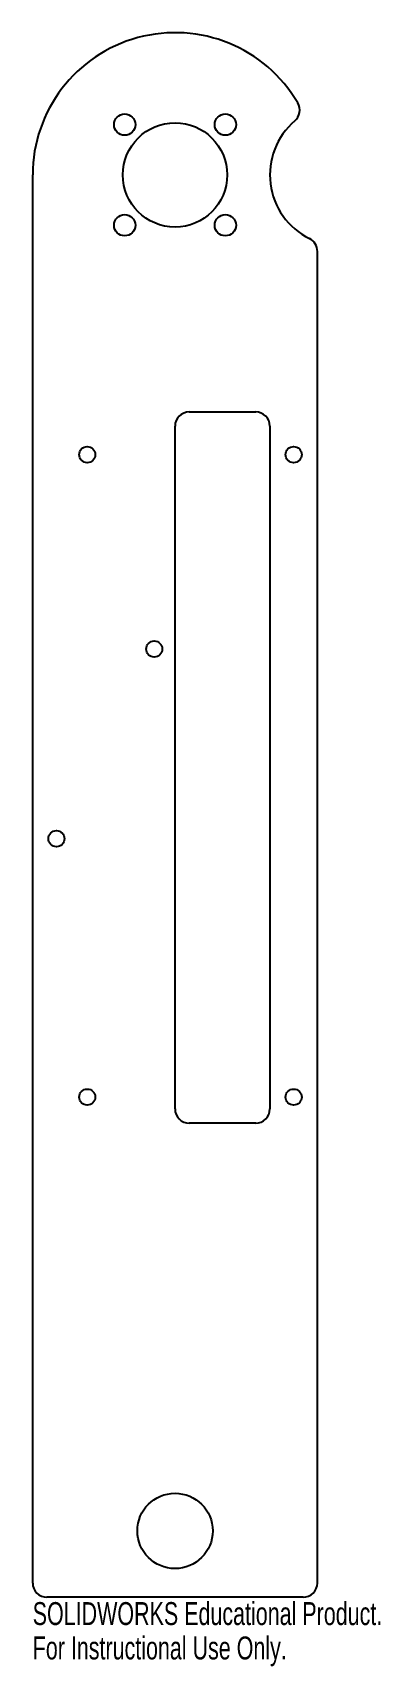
# Model space of a CAD drawing. Header units: millimetres. Extents: x 0 to 73, y -15 to 330.
import ezdxf

# ---------------------------------------------------------------- set-up
doc = ezdxf.new("R2010")
doc.units = ezdxf.units.MM
doc.styles.add('SLDTEXTSTYLE0', font='TXT', dxfattribs={"width": 0.7})

msp = doc.modelspace()

# ---------------------------------------------------------------- linework, layer by layer
at = {"color": 7, "linetype": 'Continuous', "lineweight": 25}
for p, q in [((0, 3), (0, 300)), ((60, 3), (60, 283.88)), ((33, 250), (47, 250)), ((30, 103), (30, 247)), ((50, 247), (50, 103)), ((47, 100), (33, 100)), ((57, 0), (3, 0))]:
    msp.add_line(p, q, dxfattribs=at)
for centre, radius in [((19.39, 310.61), 2.25), ((30, 300), 11), ((40.61, 310.61), 2.25), ((19.39, 289.39), 2.25), ((40.61, 289.39), 2.25), ((11.5, 241), 1.7), ((55, 241), 1.7), ((25.62, 200), 1.7), ((5, 160), 1.7), ((11.5, 105.5), 1.7), ((55, 105.5), 1.7), ((30, 14), 7.94)]:
    msp.add_circle(centre, radius, dxfattribs=at)
for centre, radius, start, end in [((30, 300), 30, 30.409, 180), ((53.29, 313.67), 3, 310.6015, 30.409), ((65, 300), 15, 130.6015, 243.6122), ((57, 283.88), 3, 0, 63.6122), ((33, 247), 3, 90, 180), ((47, 247), 3, 0, 90), ((33, 103), 3, 180, 270), ((47, 103), 3, 270, 0), ((3, 3), 3, 180, 270), ((57, 3), 3, 270, 0)]:
    msp.add_arc(centre, radius, start, end, dxfattribs=at)

# ---------------------------------------------------------------- texts
at = {"color": 7, "linetype": 'Continuous', "char_height": 4.8336, "attachment_point": 1, "style": 'SLDTEXTSTYLE0'}
for s, insert in [('SOLIDWORKS Educational Product.', (0, -1.02)), ('For Instructional Use Only.', (0, -8.27))]:
    msp.add_mtext(s, dxfattribs=dict(at, insert=insert))

doc.saveas('drawing.dxf')
